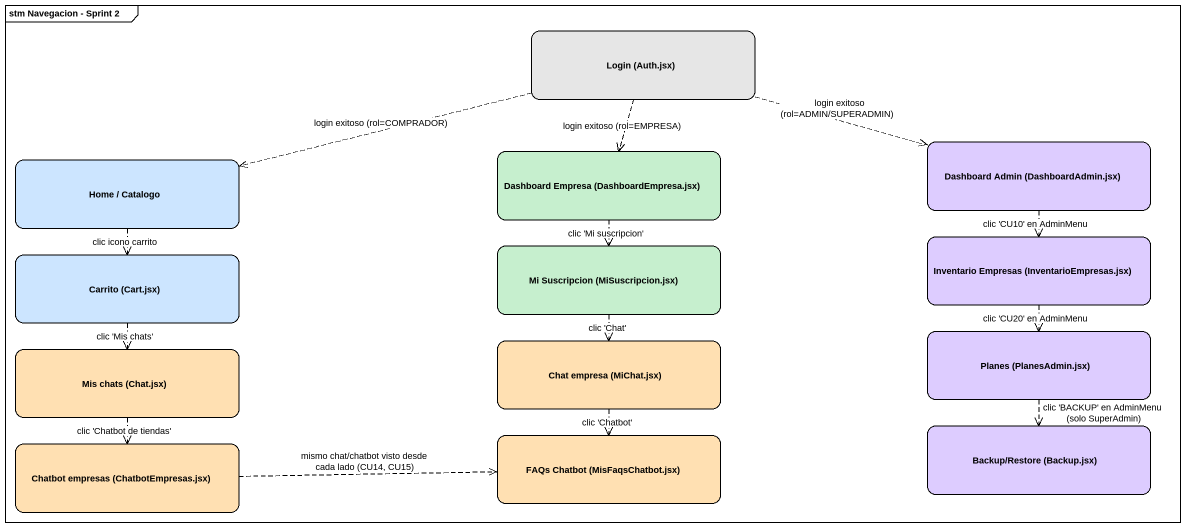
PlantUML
@startuml
mainframe stm Navegacion - Sprint 2
hide empty description
state "Login (Auth.jsx)" as Login_Auth_jsx #E6E6E6
state "Dashboard Empresa (DashboardEmpresa.jsx)" as Dashboard_Empresa #C6EFCE
state "Dashboard Admin (DashboardAdmin.jsx)" as Dashboard_Admin #DDCCFF
state "Home / Catalogo" as Home_Catalogo #CCE5FF
state "Carrito (Cart.jsx)" as Carrito_Cart_jsx #CCE5FF
state "Mi Suscripcion (MiSuscripcion.jsx)" as Mi_Suscripcion #C6EFCE
state "Inventario Empresas (InventarioEmpresas.jsx)" as Inventario_Empresas #DDCCFF
state "Chat empresa (MiChat.jsx)" as Chat_empresa_MiChat_jsx #FFE0B2
state "Planes (PlanesAdmin.jsx)" as Planes_PlanesAdmin_jsx #DDCCFF
state "Mis chats (Chat.jsx)" as Mis_chats_Chat_jsx #FFE0B2
state "Chatbot empresas (ChatbotEmpresas.jsx)" as Chatbot_empresas #FFE0B2
state "FAQs Chatbot (MisFaqsChatbot.jsx)" as FAQs_Chatbot_MisFaqsChatbot #FFE0B2
state "Backup/Restore (Backup.jsx)" as Backup_Restore_Backup_jsx #DDCCFF
Login_Auth_jsx -[dashed]-> Dashboard_Empresa : login exitoso (rol=EMPRESA)
Login_Auth_jsx -right[dashed]-> Dashboard_Admin : login exitoso (rol=ADMIN/SUPERADMIN)
Login_Auth_jsx -left[dashed]-> Home_Catalogo : login exitoso (rol=COMPRADOR)
Dashboard_Empresa -[dashed]-> Mi_Suscripcion : clic 'Mi suscripcion'
Dashboard_Admin -[dashed]-> Inventario_Empresas : clic 'CU10' en AdminMenu
Home_Catalogo -[dashed]-> Carrito_Cart_jsx : clic icono carrito
Carrito_Cart_jsx -[dashed]-> Mis_chats_Chat_jsx : clic 'Mis chats'
Mi_Suscripcion -[dashed]-> Chat_empresa_MiChat_jsx : clic 'Chat'
Inventario_Empresas -[dashed]-> Planes_PlanesAdmin_jsx : clic 'CU20' en AdminMenu
Chat_empresa_MiChat_jsx -[dashed]-> FAQs_Chatbot_MisFaqsChatbot : clic 'Chatbot'
Planes_PlanesAdmin_jsx -[dashed]-> Backup_Restore_Backup_jsx : clic 'BACKUP' en AdminMenu (solo SuperAdmin)
Mis_chats_Chat_jsx -[dashed]-> Chatbot_empresas : clic 'Chatbot de tiendas'
Chatbot_empresas -right[dashed]-> FAQs_Chatbot_MisFaqsChatbot : mismo chat/chatbot visto desde cada lado (CU14, CU15)
@enduml
